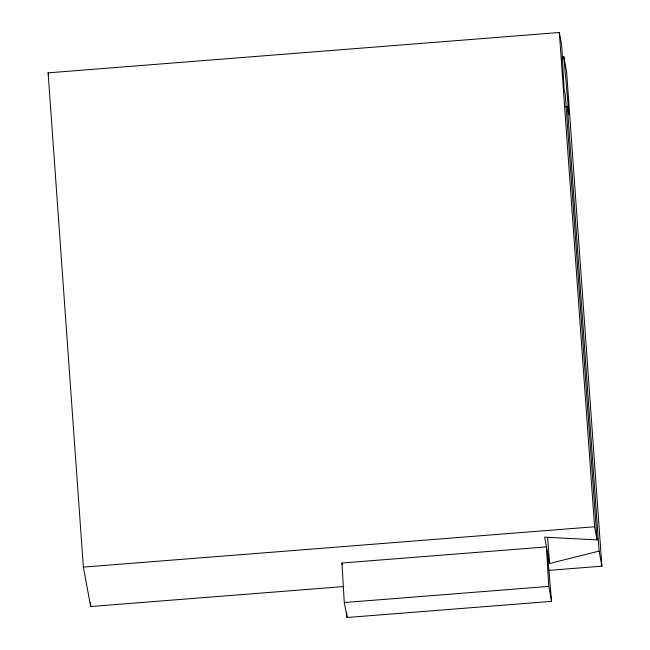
<?xml version="1.0" encoding="UTF-8"?>
<svg xmlns="http://www.w3.org/2000/svg" width="650" height="650" viewBox="0 0 650 650"><rect width="100%" height="100%" fill="white"/><g stroke="black" fill="none" stroke-linecap="round" stroke-linejoin="round"><path stroke-width="0.97" d="M562.023 59.296L563.842 56.851L566.637 71.922L601.892 566.174L548.242 570.408M561.901 57.338L563.842 56.851L568.921 114.636L567.369 106.275L565.427 106.763M343.752 586.552L90.667 606.523L83.362 567.101L48.108 72.849L559.333 32.5L561.762 45.638L564.038 88.319L565.289 95.062L597.025 539.898L544.651 537.176L549.526 563.501L599.097 551.111L567.369 106.275M83.362 567.101L594.587 526.752L597.025 539.898M341.957 563.022L546.447 546.886L548.779 586.398L551.549 601.364L347.059 617.5L344.289 602.534L341.957 563.022L342.274 564.736M344.289 602.534L548.779 586.398M599.097 551.111L601.892 566.174M48.108 72.849L48.474 74.815M547.398 552.029L551.549 601.364M346.637 612.462L347.059 617.5M559.333 32.5L594.587 526.752M547.649 537.217L549.526 563.501M90.382 602.469L90.667 606.523"/></g></svg>
